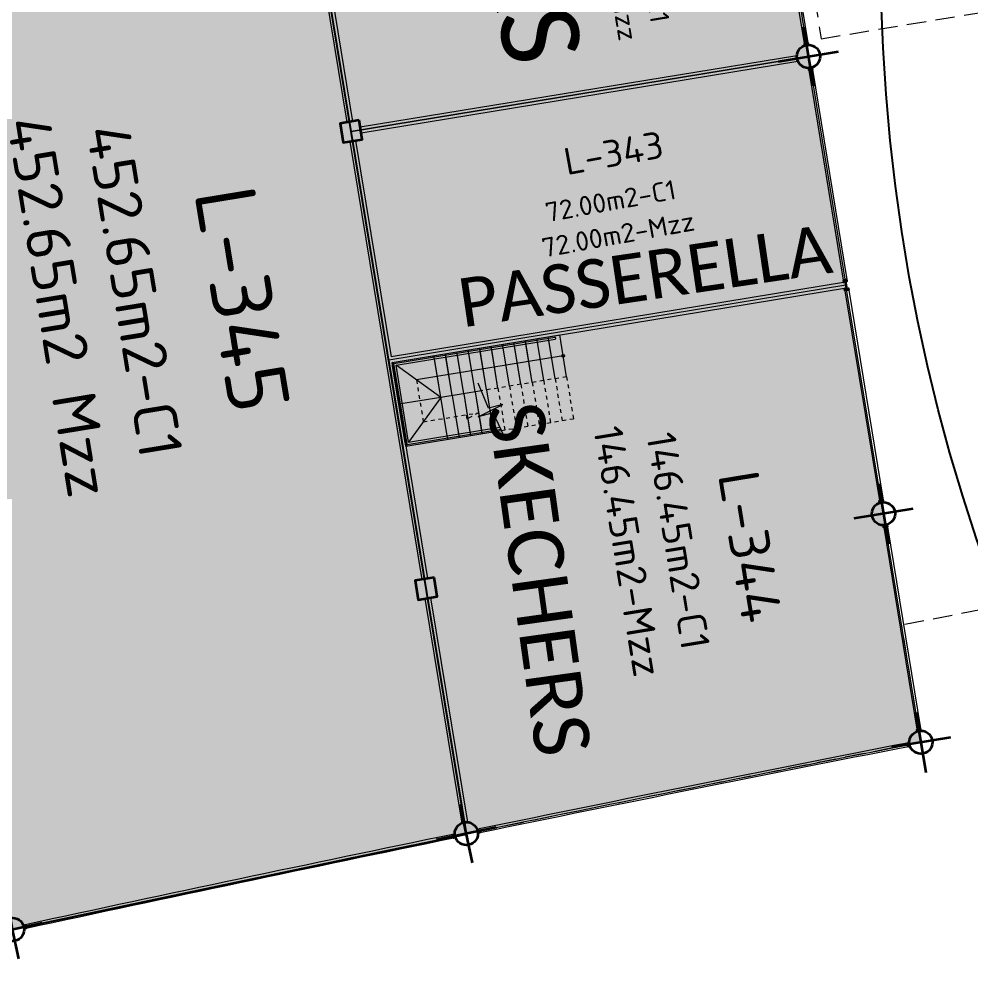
# Model space of a CAD drawing. Header units: metres. Extents: x 2 to 659295185, y -28 to 1124222152.
# Drawn here: x 655505.94 to 655530.59, y 1126442.26 to 1126466.88 of the extents above; entities that cross this region are included whole.
import ezdxf
from ezdxf.enums import TextEntityAlignment as Align

# ---------------------------------------------------------------- set-up
doc = ezdxf.new("R2010")
doc.units = ezdxf.units.M
doc.header["$MEASUREMENT"] = 0
for name, pattern in [('CCSM_C1_CUERPO CK$0$CONTINUA', [0]), ('CCSM_C1_CUERPO CK$0$HIDDEN', [0.375, 0.25, -0.125]), ('CCSM_C1_CUERPO EL$0$DASHED', [0.75, 0.5, -0.25]), ('CONTINUA', [0]), ('DASHDOT', [1, 0.5, -0.25, 0, -0.25]), ('HIDDEN', [0.375, 0.25, -0.125])]:
    doc.linetypes.add(name, pattern=pattern)
doc.layers.get('0').update_dxf_attribs({"linetype": 'CONTINUOUS'})
for name, color, linetype in [('AREAS ESTACIONAMIENTO', 150, 'CONTINUOUS'), ('CCSM_C1_CUERPO CK$0$A-FRENTE DE LOCAL', 4, 'CONTINUOUS'), ('CCSM_C1_CUERPO CK$0$A-LOCAL ID', 7, 'CONTINUOUS'), ('CCSM_C1_CUERPO CK$0$A-MARCOS LOCALES', 4, 'CONTINUOUS'), ('CCSM_C1_CUERPO CK$0$A-PARED', 2, 'CCSM_C1_CUERPO CK$0$CONTINUA'), ('CCSM_C1_CUERPO CK$0$ID_AREA EXACTA', 7, 'CONTINUOUS'), ('CCSM_C1_CUERPO CK$0$ID_Nº LOCAL', 7, 'CONTINUOUS'), ('CCSM_C1_CUERPO CK$0$ID_RUBRO', 7, 'CONTINUOUS'), ('CCSM_C1_CUERPO EL$0$A-PROYECCIONES', 5, 'CCSM_C1_CUERPO EL$0$DASHED'), ('Numero de manzana', 6, 'CONTINUOUS')]:
    doc.layers.add(name, color=color, linetype=linetype)
doc.layers.add('CCSM_C1_CUERPO CK$0$A-AREAS COMERCIALES', color=151, linetype='CONTINUOUS', plot=False)
for name, color, linetype, lineweight in [('CCSM_XREF ESTRUCTURA15$0$E-CA-COLUMNA', 2, 'CONTINUOUS', 35), ('CCSM_XREF ESTRUCTURA15$0$E-CK-COLUMNA', 2, 'CONTINUOUS', 35), ('LOCALES ASIGNADOS', 41, 'DASHDOT', 0), ('NOMBRES LOCATARIOS', 7, 'CONTINUA', 0), ('XREF ESCALERAS', 252, 'CONTINUOUS', 0)]:
    doc.layers.add(name, color=color, linetype=linetype, lineweight=lineweight)
doc.styles.add('CCSM_C1_CUERPO CK$0$ROMANS', font='romans__.ttf')
doc.styles.get("Standard").update_dxf_attribs({"font": 'tahoma.ttf'})

# ---------------------------------------------------------------- blocks, each defined once
blk = doc.blocks.new('CCSM_C1_CUERPO CK$0$MARCO LOCAL-COLUMNA')
at = {"layer": 'CCSM_C1_CUERPO CK$0$A-MARCOS LOCALES'}
for points in [[(655585.123, 1126575.588), (655585.173, 1126575.588), (655585.173, 1126575.488), (655585.123, 1126575.488)], [(655585.128, 1126575.583), (655585.168, 1126575.583), (655585.168, 1126575.493), (655585.128, 1126575.493)]]:
    blk.add_lwpolyline(points, close=True, dxfattribs=at)
blk = doc.blocks.new('CCSM_C1_CUERPO CK$0$MARCO LOCAL-PARED')
for points in [[(655585.328, 1126575.539), (655585.378, 1126575.539), (655585.378, 1126575.439), (655585.328, 1126575.439)], [(655585.333, 1126575.534), (655585.373, 1126575.534), (655585.373, 1126575.444), (655585.333, 1126575.444)], [(655585.393, 1126575.539), (655585.393, 1126575.534), (655585.383, 1126575.534), (655585.383, 1126575.489), (655585.553, 1126575.489), (655585.553, 1126575.534), (655585.543, 1126575.534), (655585.543, 1126575.539), (655585.558, 1126575.539), (655585.558, 1126575.484), (655585.378, 1126575.484), (655585.378, 1126575.539)], [(655585.608, 1126575.539), (655585.558, 1126575.539), (655585.558, 1126575.439), (655585.608, 1126575.439)], [(655585.603, 1126575.534), (655585.563, 1126575.534), (655585.563, 1126575.444), (655585.603, 1126575.444)]]:
    blk.add_lwpolyline(points, close=True)
blk = doc.blocks.new('CCSM_C1_CUERPO CK$0$IDENT LOCAL')
at = {"style": 'CCSM_C1_CUERPO CK$0$ROMANS'}
for tag, height, p in [('AREA-EXACTA', 0.5, (0.869, 0.18)), ('NºLOCAL', 0.7, (1.954, 0.057)), ('RUBRO', 0.35, (0, 0)), ('USO', 0.35, (-0.839, -0.137))]:
    blk.add_attdef(tag, text='', height=height, rotation=279.3085, dxfattribs=at).set_placement(p, align=Align.BOTTOM_CENTER)
blk = doc.blocks.new('CCSM_XREF ESTRUCTURA15$0$CCSM_COLUM REDONDA')
at = {"color": 5}
for p, q in [((0, 0.774), (0, -0.774)), ((-0.789, 0), (0.789, 0))]:
    blk.add_line(p, q, dxfattribs=at)
blk.add_circle((0, 0), 0.3)
blk = doc.blocks.new('CCSM_XREF ESTRUCTURA15$0$CCSM_COLUMNA REC')
at = {"layer": 'CCSM_XREF ESTRUCTURA15$0$E-CA-COLUMNA'}
blk.add_lwpolyline([(-0.25, -0.25), (0.25, -0.25), (0.25, 0.25), (-0.25, 0.25)], close=True, dxfattribs=at)
blk = doc.blocks.new('stairs')
at = {"layer": 'XREF ESCALERAS'}
for p, q in [((655586.147, 1126406.541), (655586.147, 1126404.035)), ((655586.147, 1126406.541), (655588.347, 1126406.541)), ((655586.147, 1126406.541), (655586.147, 1126404.035)), ((655586.147, 1126406.541), (655588.347, 1126406.541)), ((655586.187, 1126406.501), (655586.147, 1126406.541)), ((655586.187, 1126406.501), (655588.307, 1126406.501)), ((655586.187, 1126406.501), (655586.187, 1126404.035)), ((655586.237, 1126406.541), (655588.257, 1126406.541)), ((655586.237, 1126406.451), (655588.257, 1126406.451)), ((655586.237, 1126406.451), (655586.237, 1126404.057)), ((655587.247, 1126405.441), (655586.237, 1126406.451)), ((655587.247, 1126405.441), (655587.247, 1126406.541)), ((655587.247, 1126405.441), (655587.247, 1126406.541)), ((655587.247, 1126405.441), (655588.257, 1126406.451)), ((655588.257, 1126406.451), (655588.257, 1126402.274)), ((655588.307, 1126406.501), (655588.347, 1126406.541)), ((655588.307, 1126406.501), (655588.307, 1126402.275)), ((655588.347, 1126406.541), (655588.347, 1126402.141)), ((655588.347, 1126406.541), (655588.347, 1126402.141)), ((655587.797, 1126402.141), (655587.797, 1126405.991)), ((655586.147, 1126405.441), (655586.187, 1126405.441)), ((655586.147, 1126405.441), (655588.347, 1126405.441)), ((655586.237, 1126405.441), (655588.257, 1126405.441)), ((655587.247, 1126404.376), (655587.247, 1126405.441)), ((655587.247, 1126404.376), (655587.247, 1126405.441)), ((655588.307, 1126405.441), (655588.347, 1126405.441)), ((655586.187, 1126405.141), (655586.147, 1126405.141)), ((655587.247, 1126405.141), (655586.147, 1126405.141)), ((655587.247, 1126405.141), (655586.237, 1126405.141)), ((655587.247, 1126405.141), (655588.257, 1126405.141)), ((655587.247, 1126405.141), (655588.347, 1126405.141)), ((655588.307, 1126405.141), (655588.347, 1126405.141)), ((655586.187, 1126404.841), (655586.147, 1126404.841)), ((655587.247, 1126404.841), (655586.147, 1126404.841)), ((655587.247, 1126404.841), (655586.237, 1126404.841)), ((655587.247, 1126404.841), (655588.257, 1126404.841)), ((655587.247, 1126404.841), (655588.347, 1126404.841)), ((655588.307, 1126404.841), (655588.347, 1126404.841)), ((655586.187, 1126404.541), (655586.147, 1126404.541)), ((655587.247, 1126404.541), (655586.147, 1126404.541)), ((655587.247, 1126404.541), (655586.237, 1126404.541)), ((655587.247, 1126404.541), (655588.257, 1126404.541)), ((655587.247, 1126404.541), (655588.347, 1126404.541)), ((655588.307, 1126404.541), (655588.347, 1126404.541)), ((655586.187, 1126404.241), (655586.147, 1126404.241)), ((655587.247, 1126404.241), (655586.147, 1126404.241)), ((655587.247, 1126404.241), (655586.237, 1126404.241)), ((655587.247, 1126404.241), (655588.257, 1126404.241)), ((655587.247, 1126404.241), (655588.347, 1126404.241)), ((655588.307, 1126404.241), (655588.347, 1126404.241)), ((655587.247, 1126403.941), (655588.257, 1126403.941)), ((655587.247, 1126403.941), (655588.347, 1126403.941)), ((655588.307, 1126403.941), (655588.347, 1126403.941)), ((655587.247, 1126403.641), (655588.257, 1126403.641)), ((655587.247, 1126403.641), (655588.347, 1126403.641)), ((655588.307, 1126403.641), (655588.347, 1126403.641)), ((655587.247, 1126403.341), (655588.257, 1126403.341)), ((655587.247, 1126403.341), (655588.347, 1126403.341)), ((655588.307, 1126403.341), (655588.347, 1126403.341)), ((655587.247, 1126403.041), (655588.257, 1126403.041)), ((655587.247, 1126403.041), (655588.347, 1126403.041)), ((655588.307, 1126403.041), (655588.347, 1126403.041)), ((655587.247, 1126402.741), (655588.257, 1126402.741)), ((655587.247, 1126402.741), (655588.347, 1126402.741)), ((655588.307, 1126402.741), (655588.347, 1126402.741)), ((655587.247, 1126402.441), (655588.257, 1126402.441)), ((655587.247, 1126402.441), (655588.347, 1126402.441)), ((655588.307, 1126402.441), (655588.347, 1126402.441)), ((655587.247, 1126402.141), (655588.347, 1126402.141)), ((655587.247, 1126402.141), (655588.347, 1126402.141))]:
    blk.add_line(p, q, dxfattribs=at)
at = {"layer": 'XREF ESCALERAS', "linetype": 'CCSM_C1_CUERPO CK$0$HIDDEN', "ltscale": 0.02}
for p, q in [((655587.247, 1126402.141), (655587.247, 1126404.376)), ((655587.247, 1126402.141), (655587.247, 1126404.376)), ((655586.147, 1126404.035), (655586.147, 1126404.032)), ((655586.187, 1126403.941), (655586.147, 1126403.941)), ((655586.187, 1126404.035), (655586.187, 1126404.043)), ((655586.187, 1126403.641), (655586.147, 1126403.641)), ((655586.187, 1126403.341), (655586.147, 1126403.341)), ((655586.187, 1126403.041), (655586.147, 1126403.041)), ((655586.187, 1126402.741), (655586.147, 1126402.741)), ((655586.187, 1126402.441), (655586.147, 1126402.441))]:
    blk.add_line(p, q, dxfattribs=at)
at = {"layer": 'XREF ESCALERAS', "linetype": 'HIDDEN', "ltscale": 0.02}
for p, q in [((655586.147, 1126404.035), (655586.147, 1126402.141)), ((655587.247, 1126403.941), (655586.147, 1126403.941)), ((655587.247, 1126403.641), (655586.147, 1126403.641)), ((655587.247, 1126403.341), (655586.147, 1126403.341)), ((655587.247, 1126403.041), (655586.147, 1126403.041)), ((655587.247, 1126402.741), (655586.147, 1126402.741)), ((655587.247, 1126402.441), (655586.147, 1126402.441)), ((655587.247, 1126402.141), (655586.147, 1126402.141)), ((655587.247, 1126402.141), (655586.147, 1126402.141))]:
    blk.add_line(p, q, dxfattribs=at)
at = {"layer": 'XREF ESCALERAS', "linetype": 'CCSM_C1_CUERPO CK$0$HIDDEN', "ltscale": 0.02}
blk.add_lwpolyline([(655587.797, 1126405.991), (655586.697, 1126405.991), (655586.697, 1126404.541), (655586.585, 1126404.861), (655586.697, 1126404.862)], dxfattribs=at)
at = {"layer": 'XREF ESCALERAS'}
blk.add_lwpolyline([(655585.973, 1126403.983), (655586.636, 1126404.168), (655586.594, 1126404.565), (655586.802, 1126403.885), (655586.771, 1126404.266), (655587.451, 1126404.424)], dxfattribs=at)
blk.add_circle((655587.797, 1126402.141), 0.0379, dxfattribs=at)
blk.add_circle((655587.797, 1126402.141), 0.0379, dxfattribs=at)
blk.add_arc((655588.282, 1126402.276), 0.0251, 184.3725, 356.1588, dxfattribs=at)

msp = doc.modelspace()

# ---------------------------------------------------------------- hatches: boundary and pattern name
at = {"layer": 'LOCALES ASIGNADOS'}
h = msp.add_hatch(color=256, dxfattribs=at)
edge = h.paths.add_edge_path()
edge.add_line((655523.1959, 1126484.6977), (655511.4574, 1126482.7737))
edge.add_arc((492466.1192, 1099756.7687), 165221.2506, 9.306558127, 9.309002861, ccw=False)
edge.add_line((655512.5976, 1126475.8167), (655524.4397, 1126477.7575))
edge.add_arc((655211.3975, 1126425.2356), 317.4177, 9.524316, 10.79705)
h = msp.add_hatch(color=256, dxfattribs=at)
edge = h.paths.add_edge_path()
edge.add_arc((219491.1056, 1054914.3756), 441878.9229, 9.308049718, 9.309563548, ccw=False)
edge.add_line((655551.8097, 1126384.9626), (655564.5398, 1126387.0492))
edge.add_line((655564.5398, 1126387.0492), (655562.5867, 1126398.9652))
edge.add_line((655562.5867, 1126398.9652), (655552.3922, 1126397.2942))
edge.add_line((655552.3922, 1126397.2942), (655552.4569, 1126396.8995))
edge.add_line((655552.4569, 1126396.8995), (655549.9212, 1126396.4839))
h = msp.add_hatch(color=256, dxfattribs=at)
edge = h.paths.add_edge_path()
edge.add_line((655513.5683, 1126469.8955), (655525.4103, 1126471.8365))
edge.add_arc((823004.9948, 1153921.5169), 169714.1602, 189.307944851, 189.309970477)
edge.add_line((655526.3809, 1126465.9155), (655514.5388, 1126463.9745))
edge.add_line((655514.5388, 1126463.9745), (655513.5683, 1126469.8955))
for points in [[(655512.5977, 1126475.8165), (655494.4546, 1126472.8431), (655495.7225, 1126457.5189), (655503.234, 1126458.7551), (655505.7664, 1126443.305), (655517.5195, 1126445.7884)], [(655514.5387, 1126463.9745), (655526.3809, 1126465.9155), (655527.3514, 1126459.9945), (655515.5092, 1126458.0535)]]:
    msp.add_hatch(color=256, dxfattribs=at).paths.add_polyline_path(points)
h = msp.add_hatch(color=256, dxfattribs=at)
edge = h.paths.add_edge_path()
edge.add_arc((655759.3601, 1125272.1833), 1198.2633, 101.0695814, 101.6437423, ccw=False)
edge.add_line((655529.2924, 1126448.1526), (655527.3514, 1126459.9945))
edge.add_line((655527.3514, 1126459.9945), (655515.5093, 1126458.0535))
edge.add_line((655515.5093, 1126458.0535), (655516.4392, 1126452.3792))
edge.add_line((655516.4392, 1126452.3792), (655516.5445, 1126451.7378))
edge.add_line((655516.5445, 1126451.7378), (655517.5197, 1126445.788))
h = msp.add_hatch(color=256, dxfattribs=at)
edge = h.paths.add_edge_path()
edge.add_line((655527.1552, 1126387.0016), (655538.9973, 1126388.9427))
edge.add_arc((823018.0965, 1153841.5836), 169714.1602, 189.306932041, 189.308957667, ccw=False)
edge.add_line((655538.0268, 1126394.8637), (655526.1848, 1126392.9226))
edge.add_line((655526.1848, 1126392.9226), (655527.1552, 1126387.0016))
h.paths.add_polyline_path([(655539.9677, 1126383.0216), (655538.9972, 1126388.9427), (655527.1552, 1126387.0017), (655528.1257, 1126381.0806)])

# ---------------------------------------------------------------- linework, layer by layer
at = {"layer": 'AREAS ESTACIONAMIENTO'}
msp.add_lwpolyline([(655494.5178, 1126472.8496), (655495.0433, 1126466.2634), (655495.5101, 1126460.5261), (655502.7493, 1126461.7127), (655505.7665, 1126443.3056), (655509.7591, 1126444.1491), (655513.7881, 1126444.9991), (655515.303, 1126445.3154), (655517.5223, 1126445.7756), (655512.5981, 1126475.8157)], close=True, dxfattribs=at)
at = {"layer": 'CCSM_C1_CUERPO CK$0$A-AREAS COMERCIALES', "lineweight": 5}
for points in [[(655513.5682, 1126469.8954), (655525.4102, 1126471.8365, -0.000008), (655526.3809, 1126465.9154), (655514.5387, 1126463.9744)], [(655517.5198, 1126445.788, -0.0025053), (655529.2924, 1126448.1525), (655527.3514, 1126459.9945), (655515.5092, 1126458.0534), (655516.4797, 1126452.1325), (655516.4798, 1126452.1325)]]:
    msp.add_lwpolyline(points, format="xyb", close=True, dxfattribs=at)
msp.add_lwpolyline([(655514.5387, 1126463.9744), (655526.3809, 1126465.9154), (655527.3514, 1126459.9945), (655515.5092, 1126458.0534)], close=True, dxfattribs=at)
at = {"layer": 'CCSM_C1_CUERPO CK$0$A-FRENTE DE LOCAL', "lineweight": 5}
for points in [[(655526.2749, 1126466.2528), (655525.3838, 1126471.6903)], [(655526.3736, 1126466.269), (655525.4825, 1126471.7067)], [(655526.388, 1126465.562), (655527.2793, 1126460.1246)], [(655526.4867, 1126465.5782), (655527.3779, 1126460.1408)], [(655527.3245, 1126459.8483), (655528.2158, 1126454.4108)], [(655527.4232, 1126459.8644), (655528.3145, 1126454.427)], [(655528.329, 1126453.72), (655529.1863, 1126448.4898)], [(655528.4277, 1126453.7362), (655529.285, 1126448.506)]]:
    msp.add_lwpolyline(points, dxfattribs=at)
for centre, radius, start, end in [((655759.4169, 1125271.942), 1198.561, 101.0867683, 101.6273402), ((655759.4169, 1125271.942), 1198.461, 101.0867682, 101.6273402), ((655758.7209, 1125275.2907), 1195.1408, 101.6605758, 102.2029326), ((655758.7209, 1125275.2907), 1195.0408, 101.6605755, 102.2029327)]:
    msp.add_arc(centre, radius, start, end, dxfattribs=at)
at = {"layer": 'CCSM_C1_CUERPO CK$0$A-PARED', "lineweight": 5}
msp.add_line((655516.5941, 1126451.8979), (655516.4461, 1126451.8736), dxfattribs=at)
for points in [[(655512.5641, 1126475.5576), (655514.4242, 1126464.209)], [(655513.6543, 1126469.8335), (655514.5723, 1126464.2333)], [(655514.7734, 1126464.0889), (655526.082, 1126465.9425)], [(655514.7977, 1126463.9409), (655526.1063, 1126465.7944)], [(655514.5051, 1126463.7156), (655516.3652, 1126452.367)], [(655514.6531, 1126463.7399), (655515.5711, 1126458.1396)], [(655515.5953, 1126457.9916), (655527.3635, 1126459.9205), (655527.3392, 1126460.0685), (655515.5711, 1126458.1396)], [(655515.5953, 1126457.9916), (655516.5133, 1126452.3913)], [(655516.4463, 1126451.8737), (655517.3988, 1126446.0625)], [(655516.5943, 1126451.8979), (655517.5468, 1126446.0868)]]:
    msp.add_lwpolyline(points, dxfattribs=at)
at = {"layer": 'CCSM_C1_CUERPO EL$0$A-PROYECCIONES', "lineweight": 5}
msp.add_lwpolyline([(655524.4403, 1126525.9931), (655513.2433, 1126524.1578, -0.0398086), (655524.84, 1126477.787), (655526.7105, 1126466.3749), (655537.7636, 1126468.1866), (655535.8874, 1126479.6332, 0.0382915)], format="xyb", close=True, dxfattribs=at)
msp.add_lwpolyline([(655418.2129, 1126420.7692, -0.0062103), (655448.1361, 1126429.2504, -0.0092237), (655497.973, 1126441.5898, -0.0058318), (655529.2922, 1126448.1525), (655528.7944, 1126451.1899, -0.0194724), (655624.9805, 1126465.907, -0.0707147)], format="xyb", dxfattribs=at)
at = {"layer": 'Numero de manzana', "lineweight": -2}
msp.add_circle((655575.4972, 1126468.5723), 47.2457, dxfattribs=at)

# ---------------------------------------------------------------- block references
at = {"layer": 'CCSM_C1_CUERPO CK$0$A-LOCAL ID', "lineweight": 5}
ref = msp.add_blockref('CCSM_C1_CUERPO CK$0$IDENT LOCAL', (655521.0011, 1126468.2383), dxfattribs=dict(at, rotation=0.0001439409006724268))
ref.add_attrib('AREA-EXACTA', '72.00m2-C1', dxfattribs={"layer": 'CCSM_C1_CUERPO CK$0$ID_AREA EXACTA', "height": 0.5, "rotation": 279.3086, "style": 'CCSM_C1_CUERPO CK$0$ROMANS'}).set_placement((655521.8705, 1126468.4183), align=Align.BOTTOM_CENTER)
ref.add_attrib('RUBRO', '72.00m2-Mzz', dxfattribs={"layer": 'CCSM_C1_CUERPO CK$0$ID_RUBRO', "height": 0.5, "rotation": 279.3086, "style": 'CCSM_C1_CUERPO CK$0$ROMANS'}).set_placement((655521.0011, 1126468.2383), align=Align.BOTTOM_CENTER)
ref.add_attrib('NºLOCAL', 'L-342', dxfattribs={"layer": 'CCSM_C1_CUERPO CK$0$ID_Nº LOCAL', "height": 0.7, "rotation": 279.3086, "style": 'CCSM_C1_CUERPO CK$0$ROMANS'}).set_placement((655522.9548, 1126468.2957), align=Align.BOTTOM_CENTER)
ref = msp.add_blockref('CCSM_C1_CUERPO CK$0$IDENT LOCAL', (655506.0801, 1126459.2913), dxfattribs=dict(at, xscale=2.250000000007101, yscale=2.250000000007101, zscale=2.250000000007101, rotation=0.0001439438651642541))
ref.add_attrib('AREA-EXACTA', '452.65m2-C1', dxfattribs={"layer": 'CCSM_C1_CUERPO CK$0$ID_AREA EXACTA', "height": 1.125, "rotation": 279.3086, "style": 'CCSM_C1_CUERPO CK$0$ROMANS'}).set_placement((655508.0361, 1126459.6964), align=Align.BOTTOM_CENTER)
ref.add_attrib('RUBRO', '452.65m2 Mzz', dxfattribs={"layer": 'CCSM_C1_CUERPO CK$0$ID_RUBRO', "height": 1.125, "rotation": 279.3086, "style": 'CCSM_C1_CUERPO CK$0$ROMANS'}).set_placement((655506.0801, 1126459.2913), align=Align.BOTTOM_CENTER)
ref.add_attrib('NºLOCAL', 'L-345', dxfattribs={"layer": 'CCSM_C1_CUERPO CK$0$ID_Nº LOCAL', "height": 1.575, "rotation": 279.3086, "style": 'CCSM_C1_CUERPO CK$0$ROMANS'}).set_placement((655510.4759, 1126459.4206), align=Align.BOTTOM_CENTER)
ref = msp.add_blockref('CCSM_C1_CUERPO CK$0$IDENT LOCAL', (655521.5238, 1126460.9121), dxfattribs=dict(at, rotation=90.99030234494802))
ref.add_attrib('AREA-EXACTA', '72.00m2-C1', dxfattribs={"layer": 'CCSM_C1_CUERPO CK$0$ID_AREA EXACTA', "height": 0.5, "rotation": 10.29875, "style": 'CCSM_C1_CUERPO CK$0$ROMANS'}).set_placement((655521.3288, 1126461.7782), align=Align.BOTTOM_CENTER)
ref.add_attrib('RUBRO', '72.00m2-Mzz', dxfattribs={"layer": 'CCSM_C1_CUERPO CK$0$ID_RUBRO', "height": 0.5, "rotation": 10.29875, "style": 'CCSM_C1_CUERPO CK$0$ROMANS'}).set_placement((655521.5238, 1126460.9121), align=Align.BOTTOM_CENTER)
ref.add_attrib('NºLOCAL', 'L-343', dxfattribs={"layer": 'CCSM_C1_CUERPO CK$0$ID_Nº LOCAL', "height": 0.7, "rotation": 10.29875, "style": 'CCSM_C1_CUERPO CK$0$ROMANS'}).set_placement((655521.4326, 1126462.8645), align=Align.BOTTOM_CENTER)
ref = msp.add_blockref('CCSM_C1_CUERPO CK$0$IDENT LOCAL', (655521.1122, 1126453.001), dxfattribs=dict(at, xscale=1.500000000004734, yscale=1.500000000004734, zscale=1.500000000004734, rotation=0.0001439409006724268))
ref.add_attrib('AREA-EXACTA', '146.45m2-C1', dxfattribs={"layer": 'CCSM_C1_CUERPO CK$0$ID_AREA EXACTA', "height": 0.75, "rotation": 279.3086, "style": 'CCSM_C1_CUERPO CK$0$ROMANS'}).set_placement((655522.4162, 1126453.2711), align=Align.BOTTOM_CENTER)
ref.add_attrib('RUBRO', '146.45m2-Mzz', dxfattribs={"layer": 'CCSM_C1_CUERPO CK$0$ID_RUBRO', "height": 0.75, "rotation": 279.3086, "style": 'CCSM_C1_CUERPO CK$0$ROMANS'}).set_placement((655521.1122, 1126453.001), align=Align.BOTTOM_CENTER)
ref.add_attrib('NºLOCAL', 'L-344', dxfattribs={"layer": 'CCSM_C1_CUERPO CK$0$ID_Nº LOCAL', "height": 1.05, "rotation": 279.3086, "style": 'CCSM_C1_CUERPO CK$0$ROMANS'}).set_placement((655524.0427, 1126453.0872), align=Align.BOTTOM_CENTER)
at = {"layer": 'CCSM_C1_CUERPO CK$0$A-MARCOS LOCALES', "lineweight": 5}
for name, p, rotation in [('CCSM_C1_CUERPO CK$0$MARCO LOCAL-COLUMNA', (-562256.3612, 1591191.5856), 279.3086426980296), ('CCSM_C1_CUERPO CK$0$MARCO LOCAL-COLUMNA', (-562253.7361, 1591197.5477), 279.3083320089092), ('CCSM_C1_CUERPO CK$0$MARCO LOCAL-PARED', (1873309.6563, 661733.3053), 99.30859491200458), ('CCSM_C1_CUERPO CK$0$MARCO LOCAL-COLUMNA', (-562254.0363, 1591180.7498), 279.3085951751866), ('CCSM_C1_CUERPO CK$0$MARCO LOCAL-COLUMNA', (-562253.9312, 1591180.1084), 279.3085951751866), ('CCSM_C1_CUERPO CK$0$MARCO LOCAL-COLUMNA', (-562253.0658, 1591174.8288), 279.3085951751866), ('CCSM_C1_CUERPO CK$0$MARCO LOCAL-COLUMNA', (228831.4759, -105174.2444), 11.08757298721354), ('CCSM_C1_CUERPO CK$0$MARCO LOCAL-COLUMNA', (241252.8786, -109414.0593), 11.66497323376151), ('CCSM_C1_CUERPO CK$0$MARCO LOCAL-COLUMNA', (240362.2291, -109114.8085), 11.62364726012872), ('CCSM_C1_CUERPO CK$0$MARCO LOCAL-COLUMNA', (252757.4554, -113217.0122), 12.19802961256475)]:
    msp.add_blockref(name, p, dxfattribs=dict(at, rotation=rotation))
at = {"layer": 'CCSM_XREF ESTRUCTURA15$0$E-CK-COLUMNA', "lineweight": 5}
for name, p, rotation in [('CCSM_XREF ESTRUCTURA15$0$CCSM_COLUM REDONDA', (655526.3808, 1126465.9155), 9.308595141196308), ('CCSM_XREF ESTRUCTURA15$0$CCSM_COLUMNA REC', (655514.5388, 1126463.9745), 189.3085951411963), ('CCSM_XREF ESTRUCTURA15$0$CCSM_COLUM REDONDA', (655528.3218, 1126454.0735), 279.3085951751866), ('CCSM_XREF ESTRUCTURA15$0$CCSM_COLUMNA REC', (655516.4798, 1126452.1325), 189.3085950874592), ('CCSM_XREF ESTRUCTURA15$0$CCSM_COLUM REDONDA', (655529.2923, 1126448.1525), 279.3085951751866), ('CCSM_XREF ESTRUCTURA15$0$CCSM_COLUM REDONDA', (655517.5198, 1126445.788), 191.6552743321687), ('CCSM_XREF ESTRUCTURA15$0$CCSM_COLUM REDONDA', (655505.7667, 1126443.3045), 192.225243076931)]:
    msp.add_blockref(name, p, dxfattribs=dict(at, rotation=rotation))
at = {"layer": 'XREF ESCALERAS', "rotation": 99.30845141581041}
msp.add_blockref('stairs', (1873130.4791, 661698.0845), dxfattribs=at)

# ---------------------------------------------------------------- texts
at = {"layer": 'NOMBRES LOCATARIOS', "attachment_point": 1}
for s, width, insert, char_height, rotation in [('{\\fCalibri|b0|i0|c0|p34;\\C7;CLARKS}', 7.312183, (655518.9121, 1126475.3184), 2, 279.84153), ('{\\fCalibri|b0|i0|c0|p34;\\C7;PASSERELLA}', 12.716055, (655517.2363, 1126460.1424, 530.157), 1.260283, 8.42588), ('{\\fCalibri|b0|i0|c0|p34;\\H1.437x;\\C7;SKECHERS\\H0.69589x; }', 6.820052, (655519.4881, 1126457.044, 420.665), 1, 277.93646)]:
    msp.add_mtext_dynamic_manual_height_columns(s, width=width, gutter_width=25, heights=[0], dxfattribs=dict(at, insert=insert, char_height=char_height, rotation=rotation))

doc.saveas('drawing.dxf')
